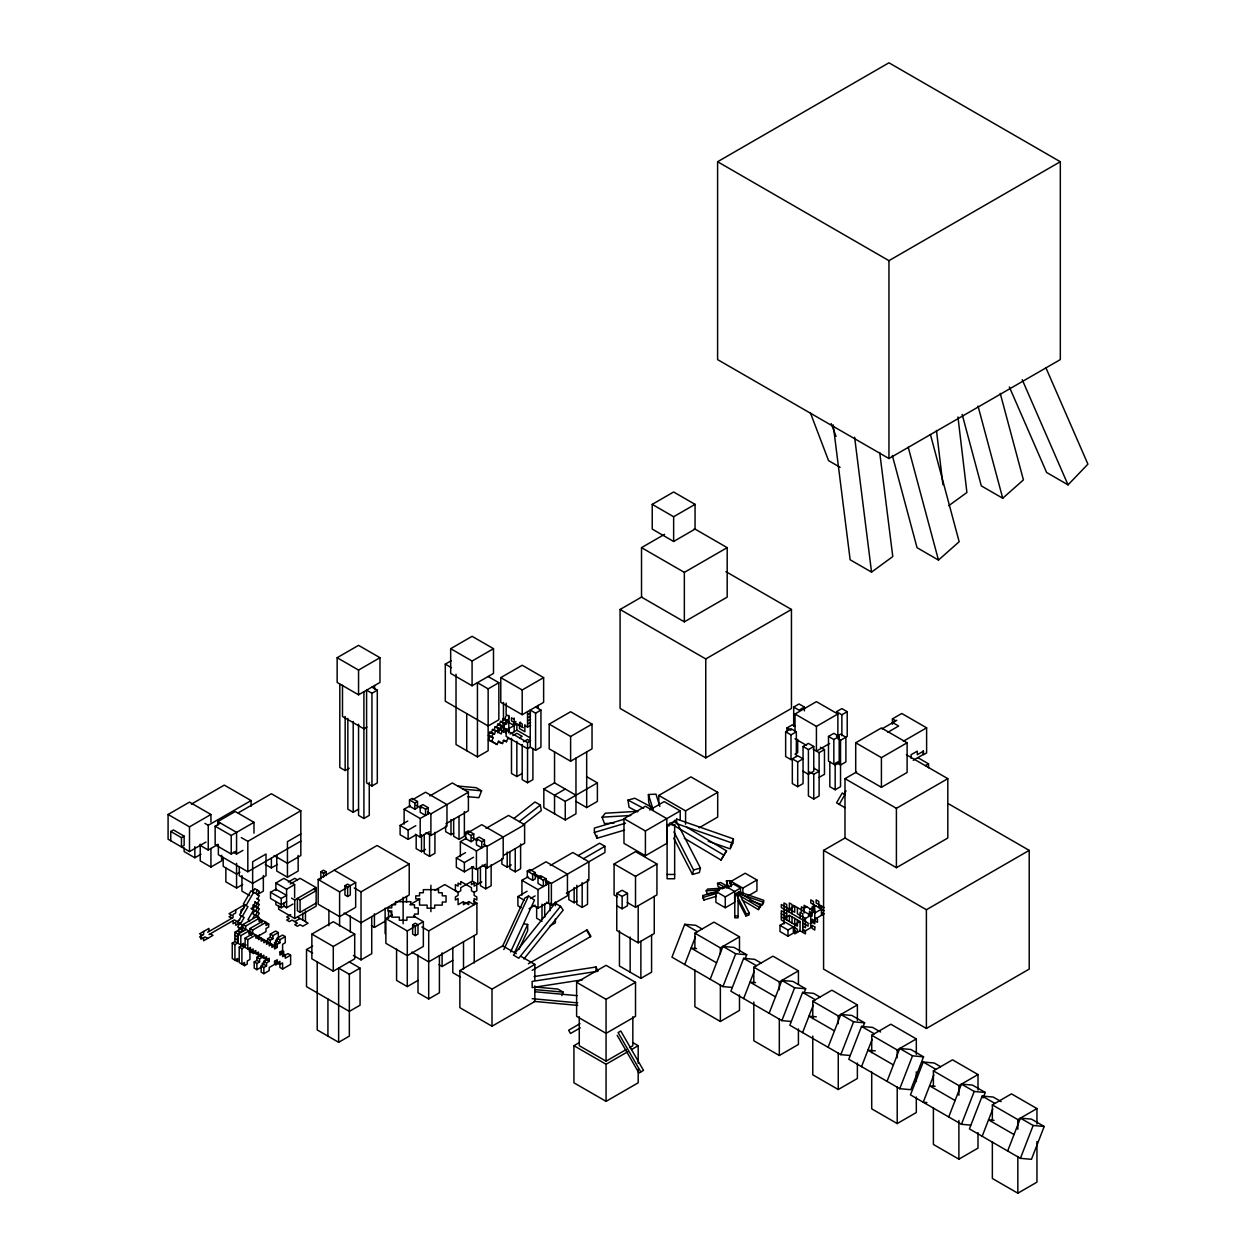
<?xml version="1.0" encoding="UTF-8"?>
<svg xmlns="http://www.w3.org/2000/svg" width="1256" height="1256" viewBox="0 0 1256 1256"><rect width="100%" height="100%" fill="white"/><g stroke="black" fill="none" stroke-linecap="round" stroke-linejoin="round"><path stroke-width="1.5" d="M732.782 843.231L733.441 838.867L676.733 819.085L676.073 823.449L732.782 843.231L730.207 848.899L708.258 841.253M730.427 847.455L730.866 844.55M749.989 900.426L762.408 904.76L762.69 902.844M763.538 902.263L763.821 900.364L738.983 891.697L738.701 893.597L763.538 902.263L762.408 904.76M668.773 826.228L669.511 823.261L676.372 821.408L700.424 868.116L699.341 872.575L692.464 874.427L673.75 838.097M692.464 874.427L693.563 869.968L673.954 831.912M745.876 915.922L746.362 913.976L735.828 893.518L738.826 892.718L749.361 913.175L748.89 915.122L745.876 915.922L737.979 900.583M509.198 739.03L507.848 738.183L506.513 741.715L503.844 740.02L502.494 743.536L498.475 740.993L497.14 744.525L491.787 741.134L493.121 737.602L488.505 735.671L489.856 732.138L494.471 734.085L495.806 730.552L492.525 729.469L491.19 732.986L494.471 734.085M497.14 744.525L488.505 740.035L489.856 736.518M498.475 727.883L497.14 731.4L493.859 730.317L495.209 726.784L501.16 729.579L503.844 722.53L500.563 721.431L499.213 724.963L502.494 726.047M493.121 737.602L491.787 736.754L493.121 733.237M505.179 723.378L501.898 722.279L503.232 718.762L506.513 719.845L503.844 726.894L497.878 724.115L496.544 727.632L495.209 726.784M497.878 732.86L499.213 729.328L506.513 732.97M501.16 725.199L498.475 732.248L501.16 733.944L502.494 730.427M505.917 716.077L504.567 719.61L507.848 720.693M503.232 731.871L504.567 728.354L509.198 730.285M509.198 717.176L506.513 724.225L503.844 722.53M515.886 721.415L514.552 724.932L513.202 724.084M519.23 725.717L520.565 722.184M457.671 786.036L476.228 787.7L481.582 790.793L478.897 797.686L467.766 796.697M561.856 995.584L563.19 992.146L557.837 989.053L535.072 987.012M702.12 928.985L695.745 925.311L684.708 924.322L671.96 957.166L722.938 986.604L732.138 987.42M684.708 964.53L695.322 937.149M710.19 979.24L722.938 946.396L733.975 947.385L746.723 954.733L745.31 958.391M722.938 986.604L735.686 953.759L746.723 954.733M761.058 963.022L754.683 959.333L743.646 958.344L730.898 991.204L781.876 1020.626L791.076 1021.458M743.646 998.551L754.275 971.186M769.143 1013.278L781.876 980.418L792.913 981.407L805.661 988.77L804.248 992.413M781.876 1020.626L794.624 987.781L805.661 988.77M819.995 997.044L813.637 993.37L802.6 992.381L789.851 1025.226L840.829 1054.663L850.029 1055.48M802.6 1032.589L813.213 1005.208M828.081 1047.3L840.829 1014.456L851.866 1015.445L864.615 1022.808L863.186 1026.45M840.829 1054.663L853.578 1021.819L864.615 1022.808M880.535 1031.992L872.575 1027.392L861.538 1026.419L848.789 1059.263L899.767 1088.701L910.804 1089.674L923.553 1056.83L910.804 1049.467L899.767 1048.493L887.034 1081.338M861.538 1066.627L872.151 1039.246M899.767 1088.701L912.515 1055.841L923.553 1056.83M940.634 1066.689L934.26 1063.016L923.223 1062.027L910.474 1094.871L961.452 1124.308L970.653 1125.125M933.852 1074.869L923.223 1102.234L926.912 1102.564M948.72 1116.945L961.452 1084.101L972.489 1085.09L985.238 1092.453L983.118 1097.917M961.452 1124.308L974.201 1091.464L985.238 1092.453M1001.173 1101.638L993.213 1097.053L982.176 1096.064L969.428 1128.909L1020.406 1158.346L1031.443 1159.319L1044.191 1126.475L1031.443 1119.127L1020.406 1118.138L1007.657 1150.983M982.176 1136.272L992.79 1108.891M1020.406 1158.346L1033.154 1125.486L1044.191 1126.475M675.445 821.926L676.733 819.085M684.332 838.239L721.007 860.03L726.533 850.877L686.53 827.107M726.533 850.877L721.007 860.03M731.51 843.137L733.441 838.867M742.217 900.018L758.373 909.627L760.806 905.623L738.167 892.168L736.785 893.911L759.409 907.35M760.806 905.623L758.373 909.627M502.431 946.584L524.741 898.15L528.525 895.968L534.475 900.097L510.58 951.985M503.829 949.583L528.525 895.968M514.834 952.064L527.677 924.432L524.019 923.867M518.854 949.615L527.677 930.618L527.677 924.432M245.281 905.058L239.598 914.902L244.182 917.539L240.383 924.102M252.864 891.948L254.748 888.667L259.317 891.305L257.433 894.586M246.066 905.513L253.649 892.404M241.497 916.001L237.714 922.548L242.282 925.185L240.383 928.467M242.282 916.44L247.966 906.612L243.397 903.975L250.964 890.849L255.533 893.487L257.433 890.221M239.598 923.647L237.714 926.928L242.282 929.566M237.714 931.293L239.598 928.011M251.75 908.795L255.533 902.232M257.433 898.951L259.317 895.685L256.648 894.131M252.864 909.438L254.748 906.157M253.649 909.894L247.966 919.722L249.85 920.821M255.533 906.612L259.317 900.05L256.648 898.511M254.748 910.522L252.864 913.803L259.317 917.539M255.533 910.977L259.317 904.43L254.748 901.792M252.864 918.183L254.748 914.902M255.533 915.357L259.317 908.795L252.864 905.058M257.433 916.44L259.317 913.175L250.964 908.339M257.433 938.311L259.317 935.029M844.158 794.106L846.042 790.825M839.243 804.374L844.927 794.546L842.242 792.991L836.559 802.835L844.943 807.671M674.865 820.168L671.677 824.14L723.362 854.849M560.521 906.298L518.775 958.218L513.421 955.125L555.168 903.205L560.521 906.298L563.19 910.098L523.909 958.972M614.011 823.057L604.466 823.606L602.111 817.169L605.314 813.213L637.797 811.298M714.758 893.173L707.222 893.613L706.186 890.787L707.599 889.06L724.539 888.055M1009.337 386.926L1046.625 472.491L1068.04 484.863L1087.916 464.155L1045.965 367.898M962.159 414.401L981.313 485.884L1002.728 498.24L1023.42 479.902L1000.231 393.379M892.357 455.551L917.053 547.71L938.468 560.082L959.16 541.729L930.429 434.513M513.908 818.504L534.993 801.987L540.347 805.08L541.289 810.622L523.202 824.784M519.262 821.597L540.347 805.08M833.199 424.842L850.139 559.768L871.554 572.124L892.78 556.565L879.718 452.49M948.704 505.713L966.916 492.509L957.951 416.976M717.6 161.726L888.95 62.8L1060.315 161.726L1060.315 359.593L888.95 458.534L717.6 359.593L717.6 161.726L888.95 260.667L1060.315 161.726M337.142 657.704L358.557 645.349L379.971 657.704L379.971 682.448L358.557 694.804L337.142 682.448L337.142 657.704L358.557 670.076L379.971 657.704M652.225 504.363L673.64 491.991L695.055 504.363L695.055 529.09L673.64 541.462L652.225 529.09L652.225 504.363L673.64 516.734L695.055 504.363M371.949 693.265L377.302 690.172L377.302 782.928L371.949 786.005L366.595 782.928L366.595 690.172L371.949 693.265L371.949 786.005M450.669 648.677L472.083 636.321L493.498 648.677L493.498 673.42L472.083 685.776L450.669 673.42L450.669 648.677L472.083 661.048L493.498 648.677M205.984 842.07L189.499 851.584L168.084 839.212L168.084 814.485L189.499 802.113L210.929 814.485L210.929 822.099M191.352 804.138L224.306 785.11L251.09 800.574L251.09 806.274M694.238 528.619L727.193 547.647L727.193 597.118L684.347 621.846L641.518 597.118L641.518 547.647L664.581 534.334M488.144 676.513L498.852 682.683L498.852 719.782L488.144 725.968L445.299 701.24L445.299 664.141L451.422 660.609M170.769 831.488L173.438 829.949L184.145 836.119L184.145 845.398L181.476 846.952L181.476 837.673L170.769 831.488L170.769 840.766M168.084 814.485L189.499 826.856L210.929 814.485M366.972 727.051L363.91 728.81L342.496 716.454L342.496 685.211M181.476 837.673L184.145 836.119M204.901 823.371L208.245 825.302L251.09 800.574M217.838 825.176L217.838 821.565L235.233 811.517L253.979 822.335L253.979 833.152M236.159 851.175L231.214 854.033L215.153 844.754L215.153 826.197L220.098 823.355M238.248 812.868L271.375 793.745L300.828 810.748L300.828 855.572L287.451 863.296L274.059 855.572M500.783 677.612L522.198 665.256L543.628 677.612L543.628 702.355L522.198 714.711L500.783 702.355L500.783 677.612L522.198 689.984L543.628 677.612M725.937 571.653L791.453 609.474L791.453 708.415L705.762 757.886L620.087 708.415L620.087 609.474L641.926 596.867M641.518 547.647L684.347 572.375L727.193 547.647M215.153 826.197L231.214 835.476L236.159 832.618M217.838 821.565L236.568 832.383L253.979 822.335M339.811 684.379L339.811 767.463L345.165 770.556L349.184 768.232M184.145 847.878L184.145 851.584L194.853 857.77L200.976 854.237M199.877 845.21L208.245 850.045L218.136 844.33M488.144 688.869L488.144 750.711L477.437 756.897L477.437 682.683L488.144 688.869L498.852 682.683M241.278 837.579L247.825 841.347L300.828 810.748M200.222 844.158L200.222 860.862L210.929 867.048L221.637 860.862L221.637 855.289M233.459 852.227L236.568 854.033L242.91 850.375M300.828 833.937L287.451 841.661L287.451 877.222L276.744 871.036L276.744 855.415M239.927 872.182L236.568 874.129L223.191 866.389L223.191 857.377M218.371 845.225L218.371 854.724L247.825 871.727L300.828 841.112M347.849 718.385L347.849 809.194L353.203 812.287L358.557 809.194M527.551 714.711L530.613 712.953M530.613 746.959L527.551 748.733L506.137 736.361L506.137 730.176L516.844 723.99L516.844 730.176L530.032 737.79M527.551 717.804L530.613 716.046M535.59 713.173L540.944 710.08L540.944 747.179L535.59 750.272L530.236 747.179L530.236 710.08L535.59 713.173L535.59 750.272M225.86 868.179L225.86 881.853L236.568 888.039L242.691 884.507M265.267 864.411L271.375 867.943L277.498 864.411M527.551 720.897L530.613 719.139M358.557 724.178L358.557 815.38L363.91 818.472L369.264 815.38L369.264 782.535M510.156 734.038L516.844 730.176M527.551 723.99L530.613 722.231M512.825 735.592L516.844 733.269L522.198 736.361L519.529 737.9M524.882 725.544L527.551 727.083L530.613 725.324M409.487 806.917L409.487 799.962L412.156 798.408L417.51 801.501L417.51 807.687L414.841 809.225L409.487 806.132M412.69 799.648L425.549 792.222L446.963 804.594L446.963 826.228L430.902 835.507L425.957 832.65M549.186 724.115L570.616 711.744L592.031 724.115L592.031 748.843L570.616 761.215L549.186 748.843L549.186 724.115L570.616 736.487L592.031 724.115M275.88 890.441L275.88 883.031L283.919 878.384L294.626 884.569L294.626 897.553M404.134 824.077L404.134 809.225L410.241 805.693M409.487 799.962L414.841 803.039L417.51 801.501M257.229 894.665L263.352 891.132L263.352 875.51M287.451 877.222L298.159 871.036L298.159 855.415M429.835 795.943L452.317 782.959L468.394 792.222L468.394 810.779L445.896 823.763M523.548 741.778L527.551 739.454L530.236 740.993M506.137 730.176L527.551 742.547L530.613 740.773M270.527 892.294L275.88 889.217L286.588 895.387L281.234 898.48L270.527 892.294L270.527 898.48L281.234 904.665L286.588 901.572M288.299 882.042L294.736 878.321L297.405 879.875M420.195 806.132L425.549 809.225L425.549 815.411L420.195 812.318L420.195 806.132L422.864 804.594L428.218 807.687L428.218 813.872M290.199 884.036L300.09 878.321L316.151 887.6L316.151 906.157L294.736 918.513L278.659 909.25L278.659 905.529M207.633 932.266L233.066 917.571L233.066 914.478L235.736 912.939L235.736 909.846M275.88 883.031L286.588 889.217L294.626 884.569M425.549 809.225L428.218 807.687M208.967 934.574L234.401 919.894L237.086 921.433L239.755 919.894M415.799 834.957L408.137 839.369L400.115 834.738L400.115 825.459L407.76 821.047M320.861 879.184L320.861 871.774L323.546 870.22L326.215 871.774L326.215 875.479M320.861 871.774L323.546 873.312L326.215 871.774M404.134 809.225L420.195 818.504L429.379 813.213M240.555 922.516L235.736 925.295L235.736 922.218L233.066 923.757L233.066 920.664M427.605 811.973L430.902 813.872L468.394 792.222M334.253 870.22L355.668 882.591L355.668 907.319L339.607 916.597L318.176 904.242L318.176 879.498L377.083 845.492L409.22 864.05L409.22 894.963L361.022 922.783L344.113 913.018M261.719 919.894L259.034 921.433L259.034 918.34L245.642 926.08L245.642 929.173L237.619 933.805L237.619 943.083L234.935 941.529L234.935 932.25L242.973 927.619L242.973 924.526L256.365 916.802L261.719 919.894L261.719 922.987M400.115 825.459L408.137 830.106L415.799 825.679M620.087 609.474L705.762 658.945L791.453 609.474M275.88 901.572L275.88 904.665L281.234 907.758L283.919 906.22L283.919 903.127M291.518 898.118L294.736 899.971L316.151 887.6M266.539 962.865L269.208 961.311L238.153 943.382L238.153 934.087L246.176 929.44L277.246 947.401L274.562 948.955L274.562 942.769L277.246 941.231L279.915 942.769L279.915 939.676L285.269 936.583L285.269 942.769L282.6 944.308L282.6 950.494L279.915 952.048L279.915 955.141L282.6 953.587L282.6 956.68L287.954 953.587L290.623 955.141L290.623 964.404L282.6 969.051L279.915 967.497L279.915 961.327L277.246 962.865L277.246 959.772L274.562 961.311L274.562 964.404L269.208 967.497L269.208 970.59L263.854 973.683L261.17 972.144L261.17 965.958L263.854 964.404L266.539 965.958L266.539 962.865L263.854 961.311L263.854 964.404M249.928 931.638L249.928 928.545L263.32 920.821L268.674 923.914L268.674 927.007L265.989 928.545L265.989 931.638L256.821 936.945M283.526 906L286.588 907.758L293.009 904.053M316.151 903.064L300.09 912.327L297.405 910.788L297.405 898.417L300.09 899.971L316.151 890.692L313.466 889.154M238.153 934.087L240.822 935.626L248.861 930.994L248.861 934.119L251.545 932.564L251.545 935.657M511.49 738.308L511.49 773.461L516.844 776.553L522.198 773.461M249.928 928.545L252.613 930.099L265.989 922.359L265.989 925.452L268.674 923.914M232.266 943.083L234.935 944.622L234.935 960.086L237.619 958.532L237.619 961.625L232.266 958.532L232.266 943.083L234.935 941.529M245.108 947.401L245.108 938.106L253.147 933.459M415.375 834.267L420.195 837.061L429.379 831.755M234.935 944.622L237.619 943.083M290.717 914.651L286.698 916.974L289.367 918.513L286.698 920.067L289.367 921.606L292.051 920.067L297.405 923.16L294.736 924.699L297.405 926.253L300.09 924.699L302.759 926.253L308.113 923.16L297.405 916.974M245.108 938.106L247.793 939.645L255.816 935.014L255.816 938.138L258.501 936.583L258.501 939.676L261.17 938.138L261.17 941.215L263.854 939.676L263.854 942.769L266.539 941.231L266.539 944.308L269.208 942.769L269.208 945.862L271.893 944.308L271.893 947.401L274.562 945.862M344.96 885.684L347.629 884.145L350.314 885.684L350.314 894.963L347.629 896.501L344.96 894.963L344.96 885.684L347.629 887.223L355.668 882.591M249.928 948.861L249.928 959.458L247.259 961.013L247.259 964.106L244.575 965.644L239.221 962.551L239.221 947.103L241.906 945.548M246.176 944.936L243.507 946.475L243.507 943.382L240.822 944.936L240.822 935.626M522.198 744.494L522.198 779.646L527.551 782.739L532.905 779.646L532.905 748.403M318.176 879.498L339.607 891.87L346.028 888.165M239.221 947.103L241.906 948.641L244.575 947.103M278.314 932.564L272.96 935.657L272.96 938.75L270.276 937.212L270.276 934.119L275.629 931.026L278.314 932.564L278.314 937.212M294.736 921.606L300.09 918.513M267.606 941.843L267.606 938.75L270.276 937.212M416.176 835.334L416.176 848.648L421.529 851.741L425.549 849.417M445.629 825.93L445.629 831.645L450.983 834.738L453.667 833.183M267.606 938.75L270.276 940.289L272.96 938.75M277.246 941.231L277.246 938.138L282.6 935.045L285.269 936.583M278.314 938.75L275.629 940.289L275.629 946.475M354.255 887.961L361.022 891.87L409.22 864.05M465.709 839.369L465.709 832.414L468.394 830.875L473.748 833.968L473.748 840.154L471.063 841.693L465.709 838.6M465.709 833.968L481.77 824.69L503.201 837.061L503.201 858.696L487.124 867.975L482.178 865.117M575.97 758.122L575.97 813.778L565.263 819.964L543.832 807.592L543.832 789.035L554.54 782.865L575.97 795.221M274.562 942.769L277.246 944.308L279.915 942.769M424.214 834.267L424.214 853.279L429.568 856.372L434.921 853.279L434.921 832.351M453.667 819.163L453.667 836.276L459.021 839.369L464.375 836.276L464.375 811.549M256.899 957.308L259.568 958.846L259.568 961.939L256.899 960.385L256.899 957.308L259.568 955.753M460.355 856.529L460.355 841.693L466.478 838.16M465.709 832.414L471.063 835.507L473.748 833.968M264.922 961.939L262.253 963.478L262.253 966.571L256.899 969.663L254.214 968.125L254.214 961.939L256.899 960.385M259.568 958.846L262.253 957.308M486.056 828.395L508.554 815.411L524.615 824.69L524.615 843.231L503.735 855.289M254.214 961.939L256.899 963.478L259.568 961.939M263.854 961.311L269.208 958.234L269.208 961.311M476.416 838.6L481.77 841.693L481.77 847.878L476.416 844.786L476.416 838.6L479.101 837.061L484.455 840.154L484.455 846.324M311.865 934.103L333.28 921.731L354.694 934.103L354.694 958.83L333.28 971.202L311.865 958.83L311.865 934.103L333.28 946.475L354.694 934.103M280.983 952.66L283.668 951.122L283.668 954.827M565.263 789.035L554.54 795.221L554.54 813.778M261.17 965.958L263.854 967.497L266.539 965.958M481.77 841.693L484.455 840.154M473.543 866.53L464.375 871.837L456.336 867.205L456.336 857.927L465.521 852.62M290.623 955.141L285.269 958.234L285.269 955.141L279.915 952.048M278.848 963.179L275.629 965.032L275.629 961.939M460.355 841.693L476.416 850.971L485.601 845.665M349.341 961.923L360.064 968.109L360.064 1005.208L349.341 1011.394L306.511 986.667L306.511 949.552L312.634 946.019M483.827 844.425L487.124 846.324L503.201 837.061M503.735 836.747L524.615 824.69M543.832 789.035L565.263 801.407L597.385 782.865L597.385 801.407L586.678 807.592L575.97 801.407M456.336 857.927L464.375 862.558L473.543 857.267M413.475 915.969L423.35 921.668L423.35 946.412L407.289 955.675L385.875 943.319L385.875 918.576L392.296 914.87M409.88 904.713L419.849 898.966M434.796 890.331L444.781 884.569L458.299 892.388M371.352 925.656L374.414 927.415L385.121 921.245M471.597 866.734L476.416 869.513L485.601 864.222M458.079 892.325L460.748 890.771L460.748 887.678L471.455 881.508L471.455 884.601L474.14 883.047L474.14 886.139L476.825 884.601L476.825 890.787L474.14 892.325L474.14 895.418L476.825 896.957L476.825 900.05L474.14 898.511L474.14 904.697L468.786 901.604L463.433 904.697L463.433 901.604L458.079 904.697L458.079 898.511L455.394 900.05L455.394 896.957L458.079 895.418L458.079 892.325L455.394 890.787L455.394 884.601L458.079 886.139L458.079 883.047L460.748 884.601L460.748 881.508L471.455 887.678L471.455 890.771L474.14 892.325M472.397 867.786L472.397 881.115L477.751 884.208L481.77 881.885M501.851 858.398L501.851 864.112L507.204 867.205L511.223 864.882M412.643 924.761L415.328 923.223L417.997 924.761L417.997 934.04L415.328 935.579L412.643 934.04L412.643 924.761L415.328 926.316L423.35 921.668M793.682 726.094L793.682 707.065L799.036 703.972L804.39 707.065L804.39 710.865M385.875 918.576L407.289 930.947L413.711 927.242M353.376 955.471L361.022 959.882L371.729 953.697L371.729 916.597M480.436 866.718L480.436 885.747L485.789 888.84L491.143 885.747L491.143 864.819M509.889 851.615L509.889 868.744L515.243 871.837L520.596 868.744L520.596 844.016M804.39 707.065L799.036 710.158L793.682 707.065M795.017 731.149L795.017 714.02L816.431 701.649L837.862 714.02L837.862 734.948M527.285 871.067L529.969 869.513L535.323 872.606L535.323 878.792L532.638 880.33L527.285 877.253L527.285 871.067L532.638 874.16L535.323 872.606M658.788 804.955L658.788 795.441L690.926 776.883L717.694 792.348L717.694 817.075L699.09 827.814M349.341 974.295L349.341 1036.122L338.633 1042.307L338.633 968.109L349.341 974.295L360.064 968.109M529.969 871.067L546.03 861.789L567.445 874.16L567.445 895.795L551.384 905.074L546.439 902.216M421.938 927.038L428.704 930.947L476.903 903.127L476.903 934.04L428.704 961.861L411.795 952.095M623.981 818.629L645.411 806.258L666.826 818.629L666.826 843.357L645.411 855.728L623.981 843.357L623.981 818.629L645.411 830.985L680.218 810.889L680.218 820.168M521.931 895.183L521.931 880.33L528.054 876.798M786.978 731.73L786.978 727.93L792.332 724.838L795.017 726.392M550.316 865.494L572.815 852.51L588.876 861.789L588.876 880.33L566.378 893.33M649.697 809.963L664.157 801.626L680.218 810.889M803.055 771.215L808.409 774.308L813.762 771.215L813.762 746.488L808.409 743.395L803.055 746.488L803.055 783.587L797.701 786.68L792.332 783.587L792.332 758.844L797.701 761.937L803.055 758.844L797.701 755.751L790.997 759.629L785.644 756.536L785.644 731.793L790.997 728.7L796.351 731.793L796.351 756.536M538.008 877.253L543.361 880.33L543.361 886.516L538.008 883.423L538.008 877.253L540.677 875.699L546.03 878.792L546.03 884.978M578.168 855.603L599.583 843.231L604.937 846.324L604.937 852.51L551.384 883.423L546.439 880.582M785.644 731.793L790.997 734.886L796.351 731.793M543.361 880.33L546.03 878.792M521.13 907.696L517.912 905.843L517.912 896.564L527.096 891.273M583.522 858.696L604.937 846.324M795.017 714.02L816.431 726.392L837.862 714.02M521.931 880.33L538.008 889.609L548.715 883.423L548.715 901.981L538.008 908.167L533.188 905.388M847.219 711.697L841.865 708.604L836.512 711.697L841.865 714.79L847.219 711.697L847.219 736.44L840.531 740.302L837.862 738.748M530.534 898.558L535.135 895.905M658.788 795.441L685.572 810.889L717.694 792.348M795.017 754.212L797.701 752.658L797.701 739.344M529.011 908.716L535.135 905.183M840.531 740.302L840.531 786.68L835.177 789.773L835.177 765.03L828.489 761.167L828.489 736.44L833.843 733.347L839.196 736.44L839.196 761.167L833.843 764.26L833.843 739.533L839.196 736.44M803.055 746.488L808.409 749.581L813.762 746.488M617.387 896.8L614.09 894.9L614.09 863.987L635.52 851.615L656.935 863.987L656.935 894.9L635.52 907.272L627.278 902.515M836.512 736.44L840.531 734.116L845.885 737.209L845.885 761.937L840.531 765.03L836.512 762.706M396.582 949.175L396.582 980.418L407.289 986.604L417.997 980.418M439.035 964.734L442.096 966.508L452.804 960.322M829.619 743.505L816.431 751.119L816.431 726.392M808.409 749.581L808.409 795.943L813.762 799.036L819.116 795.943L819.116 752.658L824.47 749.581L824.47 774.308L819.116 777.401M892.435 724.241L892.435 718.856L901.761 713.486L926.614 727.821L926.614 752.925L923.505 754.73L923.505 751.135L917.288 754.73L917.288 751.135L911.071 754.73L911.071 758.31M568.795 892.058L568.795 899.657L574.149 902.75L576.818 901.211M534.836 985.882L534.836 1001.503L492.007 1026.23L459.869 1007.673L459.869 970.574L502.714 945.847L516.247 953.665M855.713 742.783L881.414 727.946L907.115 742.783L907.115 772.471L881.414 787.308L855.713 772.471L855.713 742.783L881.414 757.635L907.115 742.783M881.995 728.857L896.815 720.3M614.09 863.987L635.52 876.343L656.935 863.987M550.05 925.939L555.403 922.846L555.403 919.047M576.818 885.276L576.818 904.304L582.172 907.397L587.525 904.304L587.525 879.561M809.743 771.985L813.762 774.308L819.116 771.215L813.762 768.123M887.788 732.311L898.652 726.031L892.435 722.451L895.544 720.661L892.435 718.856M417.997 955.031L417.997 992.774L428.704 998.96L439.412 992.774L439.412 955.675M835.177 765.03L839.196 762.706M654.25 896.439L654.25 933.538L638.189 942.816L616.775 930.461L616.775 893.346L622.128 890.269L627.482 893.346L627.482 905.717L622.128 908.81L616.775 905.717M616.775 893.346L622.128 896.439L627.482 893.346M903.409 741.213L926.614 727.821M906.361 754.715L947.809 778.657L947.809 838.019L896.407 867.692L844.99 838.019L844.99 778.657L856.608 771.953M528.384 963.76L587.164 929.817L590.948 936.379L532.167 970.323M459.869 970.574L492.007 989.131L534.836 964.404L534.836 980.025M913.238 760.288L923.176 754.542L923.176 750.727M925.468 765.579L928.529 763.821L928.529 767.714M731.133 886.752L731.133 881.335L745.201 873.218L756.928 879.985L756.928 890.818L747.555 896.235M715.889 891.493L725.277 886.077L734.65 891.493L734.65 902.326L725.277 907.743L715.889 902.326L715.889 891.493L725.277 896.91L740.506 888.102L740.506 892.985M726.439 888.102L733.473 884.051L740.506 888.102M576.614 982.333L606.067 965.33L635.52 982.333L635.52 1016.34L606.067 1033.343L576.614 1016.34L576.614 982.333L606.067 999.336L635.52 982.333M731.133 881.335L742.861 888.102L756.928 879.985M948.296 803.667L1029.214 850.375L1029.214 969.098L926.394 1028.46L823.575 969.098L823.575 850.375L845.492 837.736M844.99 778.657L896.407 808.33L947.809 778.657M694.882 948.657L694.882 933.161L713.989 922.124L739.486 936.835L739.486 952.331M619.444 930.853L619.444 966.005L640.874 978.377L651.581 972.191L651.581 935.092M579.974 1023.671L568.623 1030.234L570.507 1033.5L580.256 1027.879M694.882 933.161L720.363 947.872L739.486 936.835M788.281 909.768L794.718 906.063L794.718 912.248L781.326 904.508L781.326 907.601L808.095 923.066L808.095 926.159L802.741 923.066M785.345 917.649L789.365 915.341L800.072 921.512L800.072 930.79L794.718 933.883L794.718 918.434M803.557 908.685L806.76 906.832M779.992 925.389L785.345 922.297L793.368 926.928L793.368 933.114L788.014 936.207L779.992 931.56L779.992 925.389L788.014 930.021L793.368 926.928M638.189 1069.139L638.189 1082.813L606.067 1101.355L573.929 1082.813L573.929 1045.714L579 1042.778M809.712 909.768L816.133 906.063M808.377 915.184L814.799 911.463L804.091 905.293L804.091 913.018M794.718 924.604L800.072 921.512M804.358 919.047L810.779 915.341L810.779 927.697L804.358 931.418M815.066 912.861L821.487 909.156M815.066 919.047L824.172 913.787L821.487 912.248M809.979 923.521L814.799 920.742M753.82 982.679L753.82 967.198L772.942 956.161L798.424 970.872L798.424 984.421M579.283 1016.716L579.283 1045.714L606.067 1061.163L626.147 1049.576M629.491 1047.645L632.836 1045.714L632.836 1016.716M573.929 1045.714L606.067 1064.256L628.047 1051.57M631.423 1049.608L638.189 1045.714L638.189 1063.283M753.82 967.198L779.317 981.909L798.424 970.872M694.882 969.946L694.882 1006.747L720.363 1021.458L739.486 1010.421L739.486 994.925M823.575 850.375L926.394 909.737L1029.214 850.375M812.773 1018.647L812.773 1001.22L831.88 990.183L857.377 1004.91L857.377 1020.39M812.773 1001.22L838.254 1015.947L857.377 1004.91M753.82 1002.053L753.82 1040.769L779.317 1055.495L798.424 1044.458L798.424 1028.962M871.711 1052.685L871.711 1035.258L890.834 1024.221L916.315 1038.932L916.315 1054.428M871.711 1035.258L897.208 1049.969L916.315 1038.932M812.773 1036.074L812.773 1074.806L838.254 1089.517L857.377 1078.48L857.377 1063M933.396 1086.362L933.396 1070.866L952.519 1059.829L978 1074.555L978 1090.035M933.396 1070.866L958.893 1085.592L978 1074.555M871.711 1072.043L871.711 1108.844L897.208 1123.555L916.315 1112.518L916.315 1097.022M992.35 1120.399L992.35 1104.903L1011.457 1093.866L1036.954 1108.577L1036.954 1124.073M992.35 1104.903L1017.831 1119.614L1036.954 1108.577M933.396 1107.666L933.396 1144.452L958.893 1159.162L978 1148.125L978 1132.645M992.35 1141.688L992.35 1178.489L1017.831 1193.2L1036.954 1182.163L1036.954 1141.5M625.582 818.802L594.371 828.081L594.371 832.445L596.961 838.254L624.499 830.075M594.371 832.445L625.582 823.167M716.407 896.313L703.941 900.018L702.795 897.475L702.795 895.559L718.825 890.802M702.795 897.475L717.05 893.252M637.734 811.831L629.068 807.247L627.969 800.088L634.83 798.235L652.131 807.388M722.545 888.856L718.008 886.453L717.521 883.313L720.52 882.497L728.103 886.5M693.563 869.968L700.424 868.116M746.362 913.976L749.361 913.175M534.083 976.571L596.035 966.994L597.997 971.218L532.167 981.407L532.167 987.577L582.517 979.79M602.111 817.169L630.779 815.489M706.186 890.787L719.374 890.017M650.31 807.106L648.661 801.83L648.426 794.53L655.977 794.137L659.84 806.446M727.664 887.537L726.47 880.864L729.783 880.707L731.416 885.904M667.093 874.443L674.66 874.443M734.776 915.938L738.088 915.938M463.024 789.129L481.582 790.793M696.593 948.594L691.083 948.107L716.564 962.818M755.547 982.632L750.02 982.129L775.517 996.856M534.742 989.602L563.19 992.146M816.322 1016.826L808.958 1016.167L834.455 1030.878M875.275 1050.848L867.912 1050.189L893.393 1064.915M935.123 1086.299L929.597 1085.812L955.094 1100.523M994.061 1120.336L988.535 1119.834L1014.032 1134.561M535.354 991.8L577.069 995.631M532.167 998.677L577.666 1002.869M534.067 1001.377L577.682 1005.397M488.505 735.671L491.787 736.754M503.232 740.616L506.513 741.715M499.213 742.453L502.494 743.536M488.505 740.035L491.787 741.134M627.969 800.088L643.559 808.33M717.521 883.313L725.105 887.317M840.091 467.295L828.552 460.622L810.465 413.051M917.822 757.635L928.529 763.821M828.489 736.44L833.843 739.533M786.978 727.93L790.997 730.254M820.451 747.257L824.47 749.581M795.017 738.748L806.556 745.405M813.134 749.22L819.116 752.658M835.177 789.773L829.823 786.68L829.823 761.937M535.59 706.987L540.944 710.08M445.299 664.141L451.422 667.674M508.821 716.265L506.137 714.711L506.137 703.125M514.175 719.358L511.49 717.804L511.49 720.897L523.281 727.711M508.821 722.451L514.175 725.544M824.172 907.601L816.133 902.97L816.133 899.877L818.818 901.415L818.818 907.601L821.487 906.063L821.487 915.341M824.172 910.694L810.779 902.97L810.779 899.877L813.464 901.415L813.464 909.156M586.678 776.679L597.385 782.865M804.091 908.386L801.407 906.832L801.407 911.463M793.368 905.293L812.114 916.111L812.114 913.018L809.445 911.463L809.445 914.556M814.799 917.649L817.468 919.204L817.468 922.297L812.114 919.204L812.114 922.297L814.799 923.835L814.799 908.386L812.114 906.832L812.114 911.463M786.68 913.787L781.326 910.694L781.326 919.973L784.011 921.512M781.326 913.787L786.68 916.88M802.741 926.159L805.426 927.697L805.426 918.434L797.387 913.787L797.387 907.601M781.326 916.88L797.387 926.159L797.387 919.973M802.741 929.252L805.426 930.79L805.426 933.883L799.538 930.492M794.718 927.697L797.387 929.252L797.387 932.345L794.718 930.79M371.949 687.079L377.302 690.172M477.437 756.897L456.022 744.525L456.022 674.221M684.708 924.322L697.457 931.685M722.938 946.396L735.686 953.759M743.646 958.344L756.395 965.707M781.876 980.418L794.624 987.781M802.6 992.381L815.332 999.745M840.829 1014.456L853.578 1021.819M861.538 1026.419L874.286 1033.767M899.767 1048.493L912.515 1055.841M923.223 1062.027L935.971 1069.39M961.452 1084.101L974.201 1091.464M982.176 1096.064L994.909 1103.412M1020.406 1118.138L1033.154 1125.486M416.066 805.3L421.011 808.158M472.303 837.768L477.249 840.625M534.915 873.909L541.509 877.724M534.255 875.087L537.458 876.939M545.496 881.571L548.715 883.423M517.912 896.564L524.349 900.285M542.011 921.307L536.657 918.215L536.657 906.801M473.528 901.164L476.903 903.127M464.767 902.373L468.786 904.697L468.786 901.604M521.319 956.585L534.836 964.404M633.118 1042.778L638.189 1045.714M460.45 977.105L452.804 972.678L452.804 947.307M249.583 895.544L241.937 891.132L241.937 875.51M306.511 949.552L312.634 953.1M270.276 934.119L272.96 935.657M277.246 938.138L279.915 939.676M242.973 924.526L245.642 926.08M231.732 918.34L229.047 916.802L231.732 915.247L229.047 913.709L243.774 905.199L243.774 908.292L241.089 909.846L241.089 912.939M242.973 927.619L245.642 929.173M240.289 929.173L242.973 930.712M237.619 930.712L240.289 932.25M234.935 932.25L237.619 933.805M234.935 935.343L237.619 936.898M234.935 938.436L237.619 939.99M274.562 961.327L279.915 964.404L282.6 962.865L282.6 969.051M249.096 950.996L253.649 953.618M210.302 933.805L212.986 935.343L203.613 940.76L203.613 937.667M202.279 935.343L199.594 933.805L208.967 928.388L208.967 931.481M207.633 938.436L204.948 936.898L200.929 939.221L200.929 936.128M202.279 938.436L199.594 936.898L203.613 934.574L203.613 931.481M338.633 1042.307L317.219 1029.936L317.219 961.594M506.513 719.845L509.198 721.541M503.232 718.762L505.917 720.457M500.563 721.431L503.232 723.126M497.878 724.115L499.213 724.963M504.567 728.354L505.917 729.202M495.806 730.552L497.14 731.4M492.525 729.469L493.859 730.317M489.856 732.138L491.19 732.986M586.552 930.162L590.336 936.725M640.827 1071.918L618.109 1032.573L620.794 1031.019L643.512 1070.379L638.943 1073.017L617.167 1035.305M702.795 895.559L703.941 900.018M1022.211 379.689L1068.04 484.863M831.189 423.586L836.056 436.397M726.47 880.864L728.653 887.804M648.426 794.53L653.387 810.356M978.032 406.08L1002.728 498.24M908.229 447.23L938.468 560.082M854.614 437.214L871.554 572.124M936.474 430.447L942.911 484.675M729.783 880.707L729.877 883.894M1017.831 1119.614L1017.831 1129.301M1017.831 1156.415L1017.831 1193.2M958.893 1085.592L958.893 1095.263M958.893 1120.446L958.893 1159.162M926.394 909.737L926.394 1028.46M916.315 1071.855L916.315 1081.542M897.208 1049.969L897.208 1057.709M897.208 1086.77L897.208 1123.555M896.407 808.33L896.407 867.692M888.95 260.667L888.95 458.534M881.414 757.635L881.414 787.308M841.865 714.79L841.865 735.718M838.254 1015.947L838.254 1023.687M838.254 1052.732L838.254 1089.517M813.762 774.308L813.762 799.036M802.741 932.345L802.741 913.787L800.072 912.248L800.072 918.434M797.701 761.937L797.701 786.68M792.034 913.787L792.034 904.508L789.365 902.97L789.365 912.248M792.034 916.88L792.034 923.066M790.997 734.886L790.997 759.629M789.365 915.341L789.365 921.512M788.014 930.021L788.014 936.207M786.68 919.973L786.68 904.508L784.011 902.97L784.011 923.992M779.317 981.909L779.317 989.65M779.317 1018.695L779.317 1055.495M742.861 888.102L742.861 893.518M725.277 896.91L725.277 907.743M720.363 947.872L720.363 953.681M720.363 984.673L720.363 1021.458M705.762 658.945L705.762 757.886M685.572 810.889L685.572 824.219M684.347 572.375L684.347 621.846M673.64 516.734L673.64 541.462M645.411 830.985L645.411 855.728M640.874 941.278L640.874 978.377M638.189 905.717L638.189 942.816M635.52 876.343L635.52 907.272M630.151 937.039L630.151 972.191M622.128 896.439L622.128 908.81M606.067 999.336L606.067 1061.163M606.067 1064.256L606.067 1101.355M596.961 835.35L596.961 838.254M596.035 966.994L596.035 970.087M586.678 751.936L586.678 807.592M582.172 882.654L582.172 907.397M574.149 887.537L574.149 902.75M570.616 736.487L570.616 761.215M565.263 801.407L565.263 819.964M555.403 901.918L555.403 905.733M554.54 751.622L554.54 782.865M551.384 883.423L551.384 905.074M550.05 903.111L550.05 910.726M544.696 903.818L544.696 917.147M542.011 904.179L542.011 919.408M538.275 705.448L538.275 708.541M538.008 889.609L538.008 908.167M532.638 874.16L532.638 880.33M527.551 711.634L527.551 727.083M527.551 742.547L527.551 782.739M524.882 724.759L524.882 731.73L519.529 728.637L519.529 722.451L522.198 723.99L522.198 727.083M522.198 689.984L522.198 714.711M516.844 741.401L516.844 776.553M515.243 849.009L515.243 871.837M514.175 718.055L514.175 731.73M508.821 715.292L508.821 732.86M507.204 851.976L507.204 867.205M503.468 702.434L503.468 720.002M503.468 725.858L503.468 731.73M492.007 989.131L492.007 1026.23M487.124 846.324L487.124 867.975M485.789 866.012L485.789 888.84M477.751 868.979L477.751 884.208M476.416 850.971L476.416 869.513M474.219 935.579L474.219 962.928M472.083 661.048L472.083 685.776M471.063 835.507L471.063 841.693M466.73 713.612L466.73 750.711M464.375 862.558L464.375 871.837M463.511 941.765L463.511 969.098M459.021 816.541L459.021 839.369M450.983 819.509L450.983 834.738M442.096 952.833L442.096 966.508M430.902 813.872L430.902 835.507M430.902 885.276L430.902 911.668M429.568 833.544L429.568 856.372M428.704 930.947L428.704 998.96M421.529 834.612L421.529 851.741M420.195 818.504L420.195 837.061M415.328 926.316L415.328 935.579M414.841 803.039L414.841 809.225M408.137 830.106L408.137 839.369M407.289 930.947L407.289 986.604M406.536 896.501L406.536 902.358M403.129 897.318L403.129 923.71M391.228 916.111L391.228 912.39L388.544 910.851L388.544 918.277M385.121 908.214L385.121 933.601M374.618 685.54L374.618 689.434M374.414 913.756L374.414 927.415M363.91 691.711L363.91 818.472M361.022 891.87L361.022 959.882M358.557 670.076L358.557 694.804M353.203 721.478L353.203 812.287M350.314 915.954L350.314 932.219M347.629 887.223L347.629 896.501M345.165 716.454L345.165 770.556M339.607 891.87L339.607 926.033M333.28 946.475L333.28 971.202M328.899 910.098L328.899 925.719M327.926 999.022L327.926 1036.122M323.546 873.312L323.546 877.033M305.444 911.008L305.444 921.606M302.759 913.002L302.759 920.067M300.09 899.971L300.09 912.327M294.736 899.971L294.736 918.513M286.588 889.217L286.588 907.758M281.234 898.48L281.234 907.758M277.246 944.308L277.246 947.401M271.375 858.178L271.375 867.943M270.276 940.289L270.276 943.382M266.539 959.772L266.539 956.68L263.854 958.234L263.854 955.141L261.17 956.68L261.17 953.587L258.501 955.141L258.501 952.048L255.816 953.587L255.816 950.494L253.147 952.048L253.147 948.955L250.462 950.494L250.462 947.401L247.793 948.955L247.793 939.645M263.854 967.497L263.854 973.683M256.899 963.478L256.899 969.663M252.644 891.446L252.644 861.757L266.021 854.033L266.021 875.668L252.644 883.392L239.252 875.668L239.252 866.656M252.613 930.099L252.613 933.192M247.825 841.347L247.825 871.727M244.575 965.644L244.575 962.551L241.906 964.106L241.906 948.641M236.568 832.383L236.568 854.033M236.568 863.296L236.568 888.039M231.214 835.476L231.214 854.033M210.929 848.491L210.929 867.048M208.245 825.302L208.245 850.045M194.853 846.638L194.853 857.77M189.499 826.856L189.499 851.584M674.66 824.658L667.093 824.658L667.093 878.76L674.66 878.76L674.66 824.658M438.485 889.656L423.335 889.656L423.335 892.749L419.551 892.749L419.551 895.842L415.767 895.842L415.767 898.935L419.551 898.935L419.551 905.121L427.119 905.121L427.119 908.198L434.686 908.198L434.686 905.121L442.269 905.121L442.269 902.028L446.053 902.028L446.053 895.842L442.269 895.842L442.269 892.749L438.485 892.749L438.485 889.656M738.088 894.131L734.776 894.131L734.776 917.822L738.088 917.822L738.088 894.131M410.712 901.682L395.562 901.682L395.562 904.775L391.778 904.775L391.778 907.868L387.978 907.868L387.978 910.961L391.778 910.961L391.778 917.147L399.345 917.147L399.345 920.24L406.913 920.24L406.913 917.147L414.496 917.147L414.496 914.054L418.279 914.054L418.279 907.868L414.496 907.868L414.496 904.775L410.712 904.775L410.712 901.682M814.799 926.928L812.114 925.389L812.114 928.482L814.799 930.021L814.799 926.928"/></g></svg>
